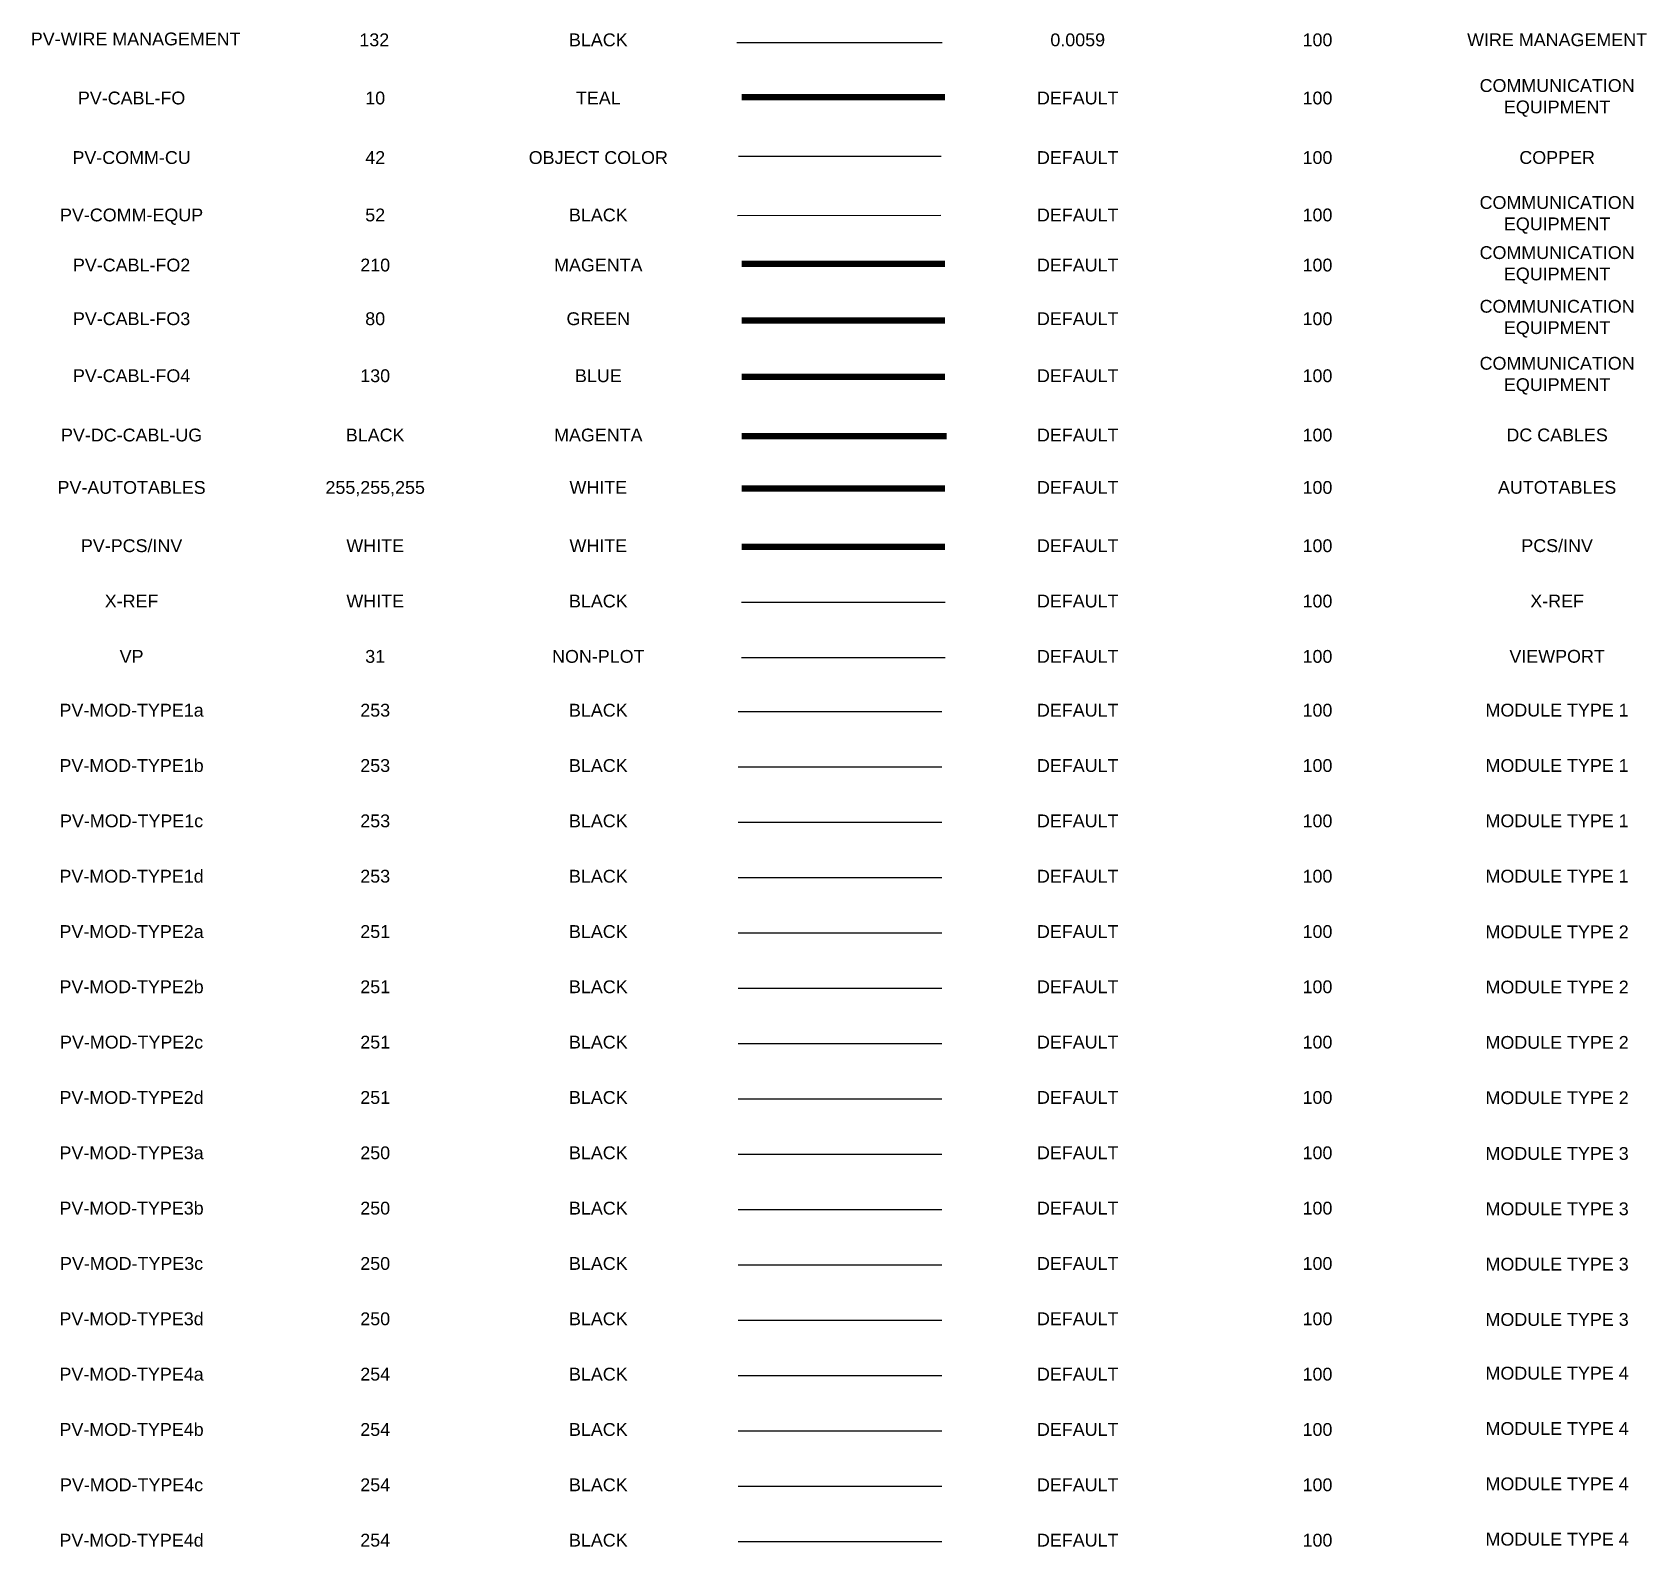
# Model space of a CAD drawing. Header units: feet. Extents: x -18 to 369, y -48 to 98.
# Drawn here: x -17.64 to -5.03, y -48.28 to -36.46 of the extents above; entities that cross this region are included whole.
import ezdxf
from ezdxf.enums import TextEntityAlignment as Align
from ezdxf.lldxf.tags import DXFTag

# ---------------------------------------------------------------- set-up
doc = ezdxf.new("R2010")
doc.units = ezdxf.units.FT
doc.header["$MEASUREMENT"] = 0
doc.linetypes.add('DASHED2', pattern=[0.375, 0.25, -0.125])
doc.linetypes.add('PHANTOM2', pattern=[1.25, 0.625, -0.125, 0.125, -0.125, 0.125, -0.125])
for name, color, linetype in [('PV-AUTOTABLES', 7, 'Continuous'), ('PV-CABL-FO', 130, 'FIBER'), ('PV-CABL-FO2', 210, 'FO ROUTING #2'), ('PV-CABL-FO3', 80, 'FO ROUTING #3'), ('PV-CABL-FO4', 170, 'FO ROUTING #4'), ('PV-COMM-CU', 42, 'DASHED2'), ('PV-COMM-EQUIP', 52, 'COMMUNICATION'), ('PV-DC-CABL-UG', 6, 'DC ROUTING'), ('PV-INV-PCS', 7, 'Continuous'), ('PV-MOD-TYP1a', 253, 'Continuous'), ('PV-MOD-TYP1b', 253, 'Continuous'), ('PV-MOD-TYP1c', 253, 'Continuous'), ('PV-MOD-TYP1d', 253, 'Continuous'), ('PV-MOD-TYP2a', 251, 'Continuous'), ('PV-MOD-TYP2b', 251, 'Continuous'), ('PV-MOD-TYP2c', 251, 'Continuous'), ('PV-MOD-TYP2d', 251, 'Continuous'), ('PV-MOD-TYP3a', 250, 'Continuous'), ('PV-MOD-TYP3b', 250, 'Continuous'), ('PV-MOD-TYP3c', 250, 'Continuous'), ('PV-MOD-TYP3d', 250, 'Continuous'), ('PV-MOD-TYP4a', 254, 'Continuous'), ('PV-MOD-TYP4b', 254, 'Continuous'), ('PV-MOD-TYP4c', 254, 'Continuous'), ('PV-MOD-TYP4d', 254, 'Continuous'), ('PV-WIRE MANAGEMENT', 132, 'Continuous'), ('X-REF', 7, 'Continuous')]:
    doc.layers.add(name, color=color, linetype=linetype)
doc.layers.add('VP', color=31, linetype='Continuous', plot=False)
doc.styles.add('NEI-A', font='arial.ttf')
doc.styles.get("Standard").update_dxf_attribs({"font": 'arial.ttf'})
tags = doc.linetypes.add('COMMS', pattern='A,0,-2.4e-05,0.176985,-0.034911,["COMMS",NEI-A,S=0.1,R=0.359014,X=0,Y=-0.049632],-0.572284,0.176985,-4e-06', length=0.961193).pattern_tags.tags
tags[10] = DXFTag(74, 10)
doc.linetypes.add('COMMUNICATION', pattern='A,0.45,-0.25,["COM",Standard,S=0.1,R=0,X=-0.15,Y=-0.05],-0.3', length=1)
tags = doc.linetypes.add('DC ROUTING', pattern='A,1,-0.25,0,0.1,-0.25,["DC",NEI-A,S=0.5,R=0,X=0,Y=-0.2],-1.99', length=3.59).pattern_tags.tags
tags[12] = DXFTag(74, 10)
tags = doc.linetypes.add('FIBER', pattern='A,0.376989,-0.053001,["FO",NEI-A,S=0.1,R=0,X=0,Y=-0.05],-0.246999,0.376989', length=1.053978).pattern_tags.tags
tags[6] = DXFTag(74, 10)
tags = doc.linetypes.add('FO ROUTING #2', pattern='A,1,-0.25,0,0.1,-0.25,["FO2",NEI-A,S=0.5,R=0,X=0,Y=-0.2],-1.99', length=3.59).pattern_tags.tags
tags[12] = DXFTag(74, 10)
tags = doc.linetypes.add('FO ROUTING #3', pattern='A,1,-0.25,0,0.1,-0.25,["FO3",NEI-A,S=0.5,R=0,X=0,Y=-0.2],-1.99', length=3.59).pattern_tags.tags
tags[12] = DXFTag(74, 10)
tags = doc.linetypes.add('FO ROUTING #4', pattern='A,1,-0.25,0,0.1,-0.25,["FO4",NEI-A,S=0.5,R=0,X=0,Y=-0.2],-1.99', length=3.59).pattern_tags.tags
tags[12] = DXFTag(74, 10)

msp = doc.modelspace()

# ---------------------------------------------------------------- linework, layer by layer
at = {"layer": 'PV-AUTOTABLES', "const_width": 0.05}
msp.add_lwpolyline([(-12.098, -40.019), (-10.508, -40.019)], dxfattribs=at)
at = {"layer": 'PV-CABL-FO', "const_width": 0.05}
msp.add_lwpolyline([(-12.098, -36.964), (-10.508, -36.964)], dxfattribs=at)
at = {"layer": 'PV-CABL-FO2', "ltscale": 0.2, "const_width": 0.05}
msp.add_lwpolyline([(-12.098, -38.264), (-10.508, -38.264)], dxfattribs=at)
at = {"layer": 'PV-CABL-FO3', "ltscale": 0.2, "const_width": 0.05}
msp.add_lwpolyline([(-12.098, -38.706), (-10.508, -38.706)], dxfattribs=at)
at = {"layer": 'PV-CABL-FO4', "ltscale": 0.2, "const_width": 0.05}
msp.add_lwpolyline([(-12.098, -39.147), (-10.508, -39.147)], dxfattribs=at)
at = {"layer": 'PV-COMM-CU', "linetype": 'Continuous'}
msp.add_line((-12.121, -37.425), (-10.538, -37.425), dxfattribs=at)
at = {"layer": 'PV-COMM-EQUIP', "linetype": 'COMMS'}
msp.add_lwpolyline([(-12.129, -37.886), (-10.541, -37.885)], dxfattribs=at)
at = {"layer": 'PV-DC-CABL-UG', "ltscale": 0.2, "const_width": 0.05}
msp.add_lwpolyline([(-12.098, -39.61), (-10.496, -39.61)], dxfattribs=at)
at = {"layer": 'PV-INV-PCS', "const_width": 0.05}
msp.add_lwpolyline([(-12.098, -40.474), (-10.508, -40.474)], dxfattribs=at)
at = {"layer": 'PV-MOD-TYP1a'}
msp.add_lwpolyline([(-10.534, -41.762), (-12.125, -41.762)], dxfattribs=at)
at = {"layer": 'PV-MOD-TYP1b'}
msp.add_lwpolyline([(-10.534, -42.193), (-12.125, -42.193)], dxfattribs=at)
at = {"layer": 'PV-MOD-TYP1c'}
msp.add_lwpolyline([(-10.534, -42.625), (-12.125, -42.625)], dxfattribs=at)
at = {"layer": 'PV-MOD-TYP1d'}
msp.add_lwpolyline([(-10.534, -43.057), (-12.125, -43.057)], dxfattribs=at)
at = {"layer": 'PV-MOD-TYP2a'}
msp.add_lwpolyline([(-10.534, -43.489), (-12.125, -43.489)], dxfattribs=at)
at = {"layer": 'PV-MOD-TYP2b'}
msp.add_lwpolyline([(-10.534, -43.921), (-12.125, -43.921)], dxfattribs=at)
at = {"layer": 'PV-MOD-TYP2c'}
msp.add_lwpolyline([(-10.534, -44.353), (-12.125, -44.353)], dxfattribs=at)
at = {"layer": 'PV-MOD-TYP2d'}
msp.add_lwpolyline([(-10.534, -44.785), (-12.125, -44.785)], dxfattribs=at)
at = {"layer": 'PV-MOD-TYP3a'}
msp.add_lwpolyline([(-10.534, -45.217), (-12.125, -45.217)], dxfattribs=at)
at = {"layer": 'PV-MOD-TYP3b'}
msp.add_lwpolyline([(-10.534, -45.649), (-12.125, -45.649)], dxfattribs=at)
at = {"layer": 'PV-MOD-TYP3c'}
msp.add_lwpolyline([(-10.534, -46.081), (-12.125, -46.081)], dxfattribs=at)
at = {"layer": 'PV-MOD-TYP3d'}
msp.add_lwpolyline([(-10.534, -46.513), (-12.125, -46.513)], dxfattribs=at)
at = {"layer": 'PV-MOD-TYP4a'}
msp.add_lwpolyline([(-10.534, -46.945), (-12.125, -46.945)], dxfattribs=at)
at = {"layer": 'PV-MOD-TYP4b'}
msp.add_lwpolyline([(-10.534, -47.376), (-12.125, -47.376)], dxfattribs=at)
at = {"layer": 'PV-MOD-TYP4c'}
msp.add_lwpolyline([(-10.534, -47.808), (-12.125, -47.808)], dxfattribs=at)
at = {"layer": 'PV-MOD-TYP4d'}
msp.add_lwpolyline([(-10.534, -48.24), (-12.125, -48.24)], dxfattribs=at)
at = {"layer": 'PV-WIRE MANAGEMENT'}
msp.add_line((-12.134, -36.538), (-10.532, -36.538), dxfattribs=at)
at = {"layer": 'VP'}
msp.add_lwpolyline([(-12.098, -41.338), (-10.508, -41.338)], dxfattribs=at)
at = {"layer": 'X-REF'}
msp.add_lwpolyline([(-12.098, -40.906), (-10.508, -40.906)], dxfattribs=at)

# ---------------------------------------------------------------- texts
at = {"layer": 'PV-AUTOTABLES', "style": 'NEI-A'}
for s, p in [('PV-AUTOTABLES', (-16.86, -40.01)), ('255,255,255', (-14.958, -40.01)), ('WHITE', (-13.216, -40.01)), ('DEFAULT', (-9.473, -40.01)), ('100', (-7.601, -40.01))]:
    msp.add_text(s, height=0.1, dxfattribs=at).set_placement(p, align=Align.MIDDLE_CENTER)
at = {"layer": 'PV-AUTOTABLES', "insert": (-5.73, -40.01), "char_height": 0.1, "width": 0.78558, "attachment_point": 5, "style": 'NEI-A'}
msp.add_mtext('AUTOTABLES', dxfattribs=at)
at = {"layer": 'PV-CABL-FO', "ltscale": 0.2, "style": 'NEI-A'}
for s, p in [('PV-CABL-FO', (-16.86, -36.97)), ('10', (-14.958, -36.97)), ('TEAL', (-13.216, -36.97)), ('DEFAULT', (-9.473, -36.97)), ('100', (-7.601, -36.97))]:
    msp.add_text(s, height=0.1, dxfattribs=at).set_placement(p, align=Align.MIDDLE_CENTER)
at = {"layer": 'PV-CABL-FO', "ltscale": 0.2, "insert": (-5.73, -36.97), "char_height": 0.1, "attachment_point": 5, "style": 'NEI-A'}
msp.add_mtext('COMMUNICATION \\PEQUIPMENT', dxfattribs=at)
at = {"layer": 'PV-CABL-FO2', "ltscale": 0.2, "style": 'NEI-A'}
for s, p in [('PV-CABL-FO2', (-16.86, -38.274)), ('210', (-14.958, -38.274)), ('MAGENTA', (-13.216, -38.274)), ('DEFAULT', (-9.473, -38.274)), ('100', (-7.601, -38.274))]:
    msp.add_text(s, height=0.1, dxfattribs=at).set_placement(p, align=Align.MIDDLE_CENTER)
at = {"layer": 'PV-CABL-FO2', "ltscale": 0.2, "insert": (-5.73, -38.274), "char_height": 0.1, "attachment_point": 5, "style": 'NEI-A'}
msp.add_mtext('COMMUNICATION \\PEQUIPMENT', dxfattribs=at)
at = {"layer": 'PV-CABL-FO3', "ltscale": 0.2, "style": 'NEI-A'}
for s, p in [('PV-CABL-FO3', (-16.86, -38.693)), ('80', (-14.958, -38.693)), ('GREEN', (-13.216, -38.693)), ('DEFAULT', (-9.473, -38.693)), ('100', (-7.601, -38.693))]:
    msp.add_text(s, height=0.1, dxfattribs=at).set_placement(p, align=Align.MIDDLE_CENTER)
at = {"layer": 'PV-CABL-FO3', "ltscale": 0.2, "insert": (-5.73, -38.693), "char_height": 0.1, "attachment_point": 5, "style": 'NEI-A'}
msp.add_mtext('COMMUNICATION \\PEQUIPMENT', dxfattribs=at)
at = {"layer": 'PV-CABL-FO4', "ltscale": 0.2, "style": 'NEI-A'}
for s, p in [('PV-CABL-FO4', (-16.86, -39.138)), ('130', (-14.958, -39.138)), ('BLUE', (-13.216, -39.138)), ('DEFAULT', (-9.473, -39.138)), ('100', (-7.601, -39.138))]:
    msp.add_text(s, height=0.1, dxfattribs=at).set_placement(p, align=Align.MIDDLE_CENTER)
at = {"layer": 'PV-CABL-FO4', "ltscale": 0.2, "insert": (-5.73, -39.138), "char_height": 0.1, "attachment_point": 5, "style": 'NEI-A'}
msp.add_mtext('COMMUNICATION \\PEQUIPMENT', dxfattribs=at)
at = {"layer": 'PV-COMM-CU', "style": 'NEI-A'}
for s, p in [('PV-COMM-CU', (-16.86, -37.435)), ('42', (-14.958, -37.435)), ('OBJECT COLOR', (-13.216, -37.435)), ('DEFAULT', (-9.473, -37.435)), ('100', (-7.601, -37.435))]:
    msp.add_text(s, height=0.1, dxfattribs=at).set_placement(p, align=Align.MIDDLE_CENTER)
at = {"layer": 'PV-COMM-CU', "insert": (-5.73, -37.435), "char_height": 0.1, "attachment_point": 5, "style": 'NEI-A'}
msp.add_mtext('COPPER', dxfattribs=at)
at = {"layer": 'PV-COMM-EQUIP', "style": 'NEI-A'}
for s, p in [('PV-COMM-EQUP', (-16.86, -37.883)), ('52', (-14.958, -37.883)), ('BLACK', (-13.216, -37.883)), ('DEFAULT', (-9.473, -37.883)), ('100', (-7.601, -37.883))]:
    msp.add_text(s, height=0.1, dxfattribs=at).set_placement(p, align=Align.MIDDLE_CENTER)
at = {"layer": 'PV-COMM-EQUIP', "insert": (-5.73, -37.883), "char_height": 0.1, "attachment_point": 5, "style": 'NEI-A'}
msp.add_mtext('COMMUNICATION \\PEQUIPMENT', dxfattribs=at)
at = {"layer": 'PV-DC-CABL-UG', "style": 'NEI-A'}
for s, p in [('PV-DC-CABL-UG', (-16.86, -39.601)), ('BLACK', (-14.958, -39.601)), ('MAGENTA', (-13.216, -39.601)), ('DEFAULT', (-9.473, -39.601)), ('100', (-7.601, -39.601))]:
    msp.add_text(s, height=0.1, dxfattribs=at).set_placement(p, align=Align.MIDDLE_CENTER)
at = {"layer": 'PV-DC-CABL-UG', "insert": (-5.73, -39.601), "char_height": 0.1, "attachment_point": 5, "style": 'NEI-A'}
msp.add_mtext('DC CABLES', dxfattribs=at)
at = {"layer": 'PV-INV-PCS', "style": 'NEI-A'}
for s, p in [('PV-PCS/INV', (-16.86, -40.465)), ('WHITE', (-14.958, -40.465)), ('WHITE', (-13.216, -40.465)), ('DEFAULT', (-9.473, -40.465)), ('100', (-7.601, -40.465))]:
    msp.add_text(s, height=0.1, dxfattribs=at).set_placement(p, align=Align.MIDDLE_CENTER)
at = {"layer": 'PV-INV-PCS', "insert": (-5.73, -40.465), "char_height": 0.1, "attachment_point": 5, "style": 'NEI-A'}
msp.add_mtext('PCS/INV', dxfattribs=at)
at = {"layer": 'PV-MOD-TYP1a', "style": 'NEI-A'}
for s, p in [('PV-MOD-TYPE1a', (-16.86, -41.749)), ('253', (-14.958, -41.749)), ('BLACK', (-13.216, -41.749)), ('DEFAULT', (-9.473, -41.749)), ('100', (-7.601, -41.749))]:
    msp.add_text(s, height=0.1, dxfattribs=at).set_placement(p, align=Align.MIDDLE_CENTER)
at = {"layer": 'PV-MOD-TYP1a', "insert": (-5.73, -41.749), "char_height": 0.1, "attachment_point": 5, "style": 'NEI-A'}
msp.add_mtext('MODULE TYPE 1', dxfattribs=at)
at = {"layer": 'PV-MOD-TYP1b', "style": 'NEI-A'}
for s, p in [('PV-MOD-TYPE1b', (-16.86, -42.181)), ('253', (-14.958, -42.181)), ('BLACK', (-13.216, -42.181)), ('DEFAULT', (-9.473, -42.181)), ('100', (-7.601, -42.181))]:
    msp.add_text(s, height=0.1, dxfattribs=at).set_placement(p, align=Align.MIDDLE_CENTER)
at = {"layer": 'PV-MOD-TYP1b', "insert": (-5.73, -42.181), "char_height": 0.1, "attachment_point": 5, "style": 'NEI-A'}
msp.add_mtext('MODULE TYPE 1', dxfattribs=at)
at = {"layer": 'PV-MOD-TYP1c', "style": 'NEI-A'}
for s, p in [('PV-MOD-TYPE1c', (-16.86, -42.613)), ('253', (-14.958, -42.613)), ('BLACK', (-13.216, -42.613)), ('DEFAULT', (-9.473, -42.613)), ('100', (-7.601, -42.613))]:
    msp.add_text(s, height=0.1, dxfattribs=at).set_placement(p, align=Align.MIDDLE_CENTER)
at = {"layer": 'PV-MOD-TYP1c', "insert": (-5.73, -42.613), "char_height": 0.1, "attachment_point": 5, "style": 'NEI-A'}
msp.add_mtext('MODULE TYPE 1', dxfattribs=at)
at = {"layer": 'PV-MOD-TYP1d', "style": 'NEI-A'}
for s, p in [('PV-MOD-TYPE1d', (-16.86, -43.045)), ('253', (-14.958, -43.045)), ('BLACK', (-13.216, -43.045)), ('DEFAULT', (-9.473, -43.045)), ('100', (-7.601, -43.045))]:
    msp.add_text(s, height=0.1, dxfattribs=at).set_placement(p, align=Align.MIDDLE_CENTER)
at = {"layer": 'PV-MOD-TYP1d', "insert": (-5.73, -43.045), "char_height": 0.1, "attachment_point": 5, "style": 'NEI-A'}
msp.add_mtext('MODULE TYPE 1', dxfattribs=at)
at = {"layer": 'PV-MOD-TYP2a', "style": 'NEI-A'}
for s, p in [('PV-MOD-TYPE2a', (-16.86, -43.477)), ('251', (-14.958, -43.477)), ('BLACK', (-13.216, -43.477)), ('DEFAULT', (-9.473, -43.477)), ('100', (-7.601, -43.477))]:
    msp.add_text(s, height=0.1, dxfattribs=at).set_placement(p, align=Align.MIDDLE_CENTER)
at = {"layer": 'PV-MOD-TYP2a', "insert": (-5.73, -43.48), "char_height": 0.1, "attachment_point": 5, "style": 'NEI-A'}
msp.add_mtext('MODULE TYPE 2', dxfattribs=at)
at = {"layer": 'PV-MOD-TYP2b', "style": 'NEI-A'}
for s, p in [('PV-MOD-TYPE2b', (-16.86, -43.908)), ('251', (-14.958, -43.908)), ('BLACK', (-13.216, -43.908)), ('DEFAULT', (-9.473, -43.908)), ('100', (-7.601, -43.908))]:
    msp.add_text(s, height=0.1, dxfattribs=at).set_placement(p, align=Align.MIDDLE_CENTER)
at = {"layer": 'PV-MOD-TYP2b', "insert": (-5.73, -43.911), "char_height": 0.1, "attachment_point": 5, "style": 'NEI-A'}
msp.add_mtext('MODULE TYPE 2', dxfattribs=at)
at = {"layer": 'PV-MOD-TYP2c', "style": 'NEI-A'}
for s, p in [('PV-MOD-TYPE2c', (-16.86, -44.34)), ('251', (-14.958, -44.34)), ('BLACK', (-13.216, -44.34)), ('DEFAULT', (-9.473, -44.34)), ('100', (-7.601, -44.34))]:
    msp.add_text(s, height=0.1, dxfattribs=at).set_placement(p, align=Align.MIDDLE_CENTER)
at = {"layer": 'PV-MOD-TYP2c', "insert": (-5.73, -44.343), "char_height": 0.1, "attachment_point": 5, "style": 'NEI-A'}
msp.add_mtext('MODULE TYPE 2', dxfattribs=at)
at = {"layer": 'PV-MOD-TYP2d', "style": 'NEI-A'}
for s, p in [('PV-MOD-TYPE2d', (-16.86, -44.772)), ('251', (-14.958, -44.772)), ('BLACK', (-13.216, -44.772)), ('DEFAULT', (-9.473, -44.772)), ('100', (-7.601, -44.772))]:
    msp.add_text(s, height=0.1, dxfattribs=at).set_placement(p, align=Align.MIDDLE_CENTER)
at = {"layer": 'PV-MOD-TYP2d', "insert": (-5.73, -44.775), "char_height": 0.1, "attachment_point": 5, "style": 'NEI-A'}
msp.add_mtext('MODULE TYPE 2', dxfattribs=at)
at = {"layer": 'PV-MOD-TYP3a', "style": 'NEI-A'}
for s, p in [('PV-MOD-TYPE3a', (-16.86, -45.204)), ('250', (-14.958, -45.204)), ('BLACK', (-13.216, -45.204)), ('DEFAULT', (-9.473, -45.204)), ('100', (-7.601, -45.204))]:
    msp.add_text(s, height=0.1, dxfattribs=at).set_placement(p, align=Align.MIDDLE_CENTER)
at = {"layer": 'PV-MOD-TYP3a', "insert": (-5.73, -45.21), "char_height": 0.1, "width": 1.24565, "attachment_point": 5, "style": 'NEI-A'}
msp.add_mtext('MODULE TYPE 3', dxfattribs=at)
at = {"layer": 'PV-MOD-TYP3b', "style": 'NEI-A'}
for s, p in [('PV-MOD-TYPE3b', (-16.86, -45.636)), ('250', (-14.958, -45.636)), ('BLACK', (-13.216, -45.636)), ('DEFAULT', (-9.473, -45.636)), ('100', (-7.601, -45.636))]:
    msp.add_text(s, height=0.1, dxfattribs=at).set_placement(p, align=Align.MIDDLE_CENTER)
at = {"layer": 'PV-MOD-TYP3b', "insert": (-5.73, -45.642), "char_height": 0.1, "width": 1.24565, "attachment_point": 5, "style": 'NEI-A'}
msp.add_mtext('MODULE TYPE 3', dxfattribs=at)
at = {"layer": 'PV-MOD-TYP3c', "style": 'NEI-A'}
for s, p in [('PV-MOD-TYPE3c', (-16.86, -46.068)), ('250', (-14.958, -46.068)), ('BLACK', (-13.216, -46.068)), ('DEFAULT', (-9.473, -46.068)), ('100', (-7.601, -46.068))]:
    msp.add_text(s, height=0.1, dxfattribs=at).set_placement(p, align=Align.MIDDLE_CENTER)
at = {"layer": 'PV-MOD-TYP3c', "insert": (-5.73, -46.074), "char_height": 0.1, "width": 1.24565, "attachment_point": 5, "style": 'NEI-A'}
msp.add_mtext('MODULE TYPE 3', dxfattribs=at)
at = {"layer": 'PV-MOD-TYP3d', "style": 'NEI-A'}
for s, p in [('PV-MOD-TYPE3d', (-16.86, -46.5)), ('250', (-14.958, -46.5)), ('BLACK', (-13.216, -46.5)), ('DEFAULT', (-9.473, -46.5)), ('100', (-7.601, -46.5))]:
    msp.add_text(s, height=0.1, dxfattribs=at).set_placement(p, align=Align.MIDDLE_CENTER)
at = {"layer": 'PV-MOD-TYP3d', "insert": (-5.73, -46.506), "char_height": 0.1, "width": 1.24565, "attachment_point": 5, "style": 'NEI-A'}
msp.add_mtext('MODULE TYPE 3', dxfattribs=at)
at = {"layer": 'PV-MOD-TYP4a', "style": 'NEI-A'}
for s, p in [('PV-MOD-TYPE4a', (-16.86, -46.932)), ('254', (-14.958, -46.932)), ('BLACK', (-13.216, -46.932)), ('DEFAULT', (-9.473, -46.932)), ('100', (-7.601, -46.932))]:
    msp.add_text(s, height=0.1, dxfattribs=at).set_placement(p, align=Align.MIDDLE_CENTER)
at = {"layer": 'PV-MOD-TYP4a', "insert": (-5.73, -46.925), "char_height": 0.1, "attachment_point": 5, "style": 'NEI-A'}
msp.add_mtext('MODULE TYPE 4', dxfattribs=at)
at = {"layer": 'PV-MOD-TYP4b', "style": 'NEI-A'}
for s, p in [('PV-MOD-TYPE4b', (-16.86, -47.364)), ('254', (-14.958, -47.364)), ('BLACK', (-13.216, -47.364)), ('DEFAULT', (-9.473, -47.364)), ('100', (-7.601, -47.364))]:
    msp.add_text(s, height=0.1, dxfattribs=at).set_placement(p, align=Align.MIDDLE_CENTER)
at = {"layer": 'PV-MOD-TYP4b', "insert": (-5.73, -47.357), "char_height": 0.1, "attachment_point": 5, "style": 'NEI-A'}
msp.add_mtext('MODULE TYPE 4', dxfattribs=at)
at = {"layer": 'PV-MOD-TYP4c', "style": 'NEI-A'}
for s, p in [('PV-MOD-TYPE4c', (-16.86, -47.796)), ('254', (-14.958, -47.796)), ('BLACK', (-13.216, -47.796)), ('DEFAULT', (-9.473, -47.796)), ('100', (-7.601, -47.796))]:
    msp.add_text(s, height=0.1, dxfattribs=at).set_placement(p, align=Align.MIDDLE_CENTER)
at = {"layer": 'PV-MOD-TYP4c', "insert": (-5.73, -47.789), "char_height": 0.1, "attachment_point": 5, "style": 'NEI-A'}
msp.add_mtext('MODULE TYPE 4', dxfattribs=at)
at = {"layer": 'PV-MOD-TYP4d', "style": 'NEI-A'}
for s, p in [('PV-MOD-TYPE4d', (-16.86, -48.228)), ('254', (-14.958, -48.228)), ('BLACK', (-13.216, -48.228)), ('DEFAULT', (-9.473, -48.228)), ('100', (-7.601, -48.228))]:
    msp.add_text(s, height=0.1, dxfattribs=at).set_placement(p, align=Align.MIDDLE_CENTER)
at = {"layer": 'PV-MOD-TYP4d', "insert": (-5.73, -48.221), "char_height": 0.1, "attachment_point": 5, "style": 'NEI-A'}
msp.add_mtext('MODULE TYPE 4', dxfattribs=at)
at = {"layer": 'PV-WIRE MANAGEMENT', "style": 'NEI-A'}
for s, p in [('PV-WIRE MANAGEMENT', (-16.828, -36.509)), ('132', (-14.965, -36.516)), ('BLACK', (-13.216, -36.516)), ('0.0059', (-9.473, -36.516)), ('100', (-7.601, -36.516))]:
    msp.add_text(s, height=0.1, dxfattribs=at).set_placement(p, align=Align.MIDDLE_CENTER)
at = {"layer": 'PV-WIRE MANAGEMENT', "linetype": 'PHANTOM2', "insert": (-5.73, -36.516), "char_height": 0.1, "attachment_point": 5, "style": 'NEI-A'}
msp.add_mtext('WIRE MANAGEMENT', dxfattribs=at)
at = {"layer": 'VP', "style": 'NEI-A'}
for s, p in [('VP', (-16.86, -41.329)), ('31', (-14.958, -41.329)), ('NON-PLOT', (-13.216, -41.329)), ('DEFAULT', (-9.473, -41.329)), ('100', (-7.601, -41.329))]:
    msp.add_text(s, height=0.1, dxfattribs=at).set_placement(p, align=Align.MIDDLE_CENTER)
at = {"layer": 'VP', "insert": (-5.73, -41.329), "char_height": 0.1, "attachment_point": 5, "style": 'NEI-A'}
msp.add_mtext('VIEWPORT', dxfattribs=at)
at = {"layer": 'X-REF', "style": 'NEI-A'}
for s, p in [('X-REF', (-16.86, -40.897)), ('WHITE', (-14.958, -40.897)), ('BLACK', (-13.216, -40.897)), ('DEFAULT', (-9.473, -40.897)), ('100', (-7.601, -40.897))]:
    msp.add_text(s, height=0.1, dxfattribs=at).set_placement(p, align=Align.MIDDLE_CENTER)
at = {"layer": 'X-REF', "insert": (-5.73, -40.897), "char_height": 0.1, "attachment_point": 5, "style": 'NEI-A'}
msp.add_mtext('X-REF', dxfattribs=at)

doc.saveas('drawing.dxf')
